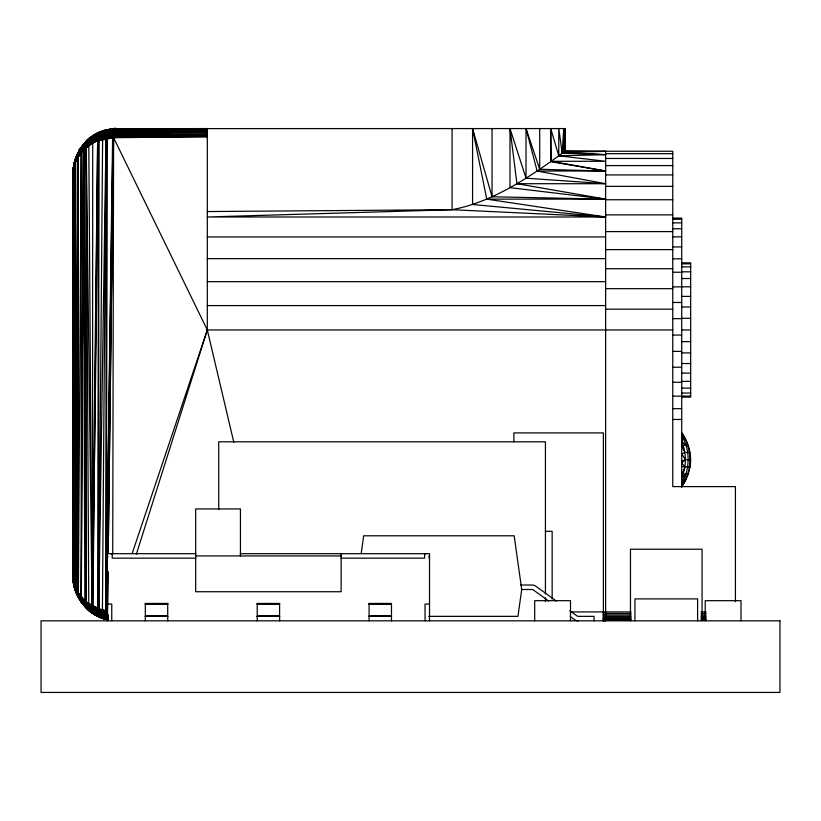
<?xml version="1.0" encoding="UTF-8"?>
<svg xmlns="http://www.w3.org/2000/svg" width="821" height="821" viewBox="0 0 821 821"><rect width="100%" height="100%" fill="white"/><g stroke="black" fill="none" stroke-linecap="round" stroke-linejoin="round"><path stroke-width="1.23" d="M77.482 155.703L73.202 170.358L73.336 579.636L73.048 173.323L74.66 161.521L73.305 168.952L73.048 193.068M207.313 130.19L117.803 130.19C96.18 131.637 75.399 147.246 73.305 169.793L73.233 579.318C75.368 595.04 84.881 610.342 99.885 616.581M107.736 619.681C87.847 615.483 72.946 596.344 73.048 576.116C71.95 597.052 88.935 613.143 108.382 617.32C92.414 613.749 81.32 601.557 74.875 587.118L75.06 162.938C77.461 154.779 81.936 147.175 88.309 141.52L89.191 138.923L98.756 132.838C84.46 139.447 74.475 153.999 73.202 169.649L73.048 184.612L73.326 169.116L73.048 185.474M73.592 167.72L76.199 158.35L77.954 155.107L78.375 592.988L81.217 596.682L83.301 150.654L86.215 601.383L86.236 148.047C80.376 136.594 105.776 129.985 113.349 128.815C124.813 128.168 107.069 129.349 104.636 130.57C100.172 131.955 95.893 134.008 92.116 136.768C80.201 144.865 73.192 159.038 73.048 173.323L74.937 160.649L77.513 154.451L74.526 161.942L73.048 173.323L73.428 168.623L73.336 579.636L73.48 533.578M207.313 211.551L452.094 209.704L605.631 216.99L472.578 204.491L472.578 128.569L486.73 199.134L605.631 216.99L207.313 216.99L452.094 209.704C488.618 202.705 520.73 182.734 550.717 161.645L565.351 150.941L565.351 128.569L117.803 128.61C110.64 129.656 87.17 130.713 92.711 143.049L92.475 606.996C88.606 615.729 102.061 617.515 107.613 619.65C101.763 618.921 92.147 615.688 96.478 608.258L107.469 610.968L107.962 572.483M107.972 571.211L107.469 610.968L104.636 611.029L102.42 609.757L100.47 609.808L98.766 608.474L98.777 140.986L92.475 606.996L99.885 611.973L108.434 615.914L95.616 611.542M233.811 442.324L207.313 329.96L207.313 128.569L113.596 128.815L100.726 132.037L104.842 130.549C88.268 136.091 75.122 151.392 73.305 168.952C74.424 147.144 97.566 133.002 117.803 133.71L207.313 135.157L113.277 136.163L106.012 138.841L106.012 610.608L113.062 130.806L113.76 128.753L102.604 131.227L97.637 133.371L88.586 139.416C102.81 129.739 92.506 133.997 96.488 141.191L113.596 137.712L207.313 136.676L113.349 136.994L100.47 139.642C90.392 143.193 81.977 150.007 76.363 159.223C79.616 149.617 88.278 143.285 95.523 136.707C87.96 139.816 81.31 145.635 78.016 153.199C81.607 146.846 87.262 138.77 94.959 135.321M73.048 296.822L73.428 168.623L73.048 173.323L73.202 170.358L74.875 162.322L81.217 152.768L82.736 149.443L82.449 148.232L88.483 143.039L88.309 141.52L82.449 146.713L78.036 152.778L76.363 156.595L80.838 148.098L84.532 143.388L91.952 137.548L99.752 133.238L113.113 129.79L207.313 128.887L117.803 128.61L108.598 129.523L102.604 131.227C134.09 124.7 99.167 130.17 95.718 135.219C88.268 136.348 65.618 165.955 89.202 138.923C85.158 137.661 67.035 173.878 80.006 151.433C80.109 147.77 76.404 156.349 76.199 157.468M73.048 341.095L73.428 168.623L73.048 275.589M73.654 581.648L74.393 584.716L73.408 580.621L73.48 528.344M74.875 160.988L73.048 173.323L73.9 165.934L75.06 162.938L77.431 591.325L78.036 156.914L80.006 151.433M98.777 140.986L97.566 608.063L85.959 601.844L78.385 593.008L81.217 152.768L80.345 152.809L78.169 155.939L78.016 155.385M112.723 554.042L113.596 137.712L113.349 136.994L109.09 138.267C107.305 135.958 110.158 128.959 107.418 129.79L113.596 128.774M73.048 197.235L73.202 169.649L73.048 189.713M100.47 139.642C97.514 133.012 101.311 130.016 108.598 129.523L104.636 130.58L103.877 133.248L104.636 138.41L106.012 138.841L102.42 609.757L104.288 612.569L107.51 613.903M103.508 130.908L97.637 133.371L104.144 131.268L113.082 130.252L207.313 131.186L117.803 132.366C110.609 133.238 101.999 135.126 97.637 141.376L92.968 605.898L96.478 608.258L98.766 608.474L102.604 139.662L104.288 136.871L113.113 133.669M108.198 553.251L113.421 137.723M108.218 553.251L113.596 137.712L207.313 329.96L136.327 554.247M73.048 187.167L73.326 169.116M98.766 608.474L106.012 138.841M85.959 601.844C81.587 612.61 102.02 616.889 108.434 618.48C96.878 616.15 86.451 608.741 79.976 598.991C75.768 592.115 73.233 584.203 73.048 576.116C73.161 579.954 73.603 583.762 74.526 587.497C78.672 603.148 91.901 617.146 108.505 618.942C89.982 615.298 74.454 598.807 73.202 579.78L76.363 592.844L80.838 601.341L76.363 592.834L75.881 588.575L75.06 162.938M537.119 171.014L605.631 183.709L526.025 178.188L526.025 128.569L537.119 171.014L605.631 171.014L550.717 161.645L550.717 128.569L558.783 155.816L605.631 154.687L562.231 153.27L563.699 128.569L563.699 152.183L605.631 151.362L564.797 151.362L565.351 128.569M107.972 619.711C87.447 615.873 74.372 595.841 73.048 576.116C74.157 593.757 87.775 609.839 103.877 616.191L104.452 618.695L107.869 619.681M73.428 167.494L73.346 168.972L75.85 158.802L73.305 169.793L74.157 583.967L74.875 587.118L73.1 577.974M76.179 591.746L73.849 583.947L73.048 576.116C73.264 584.244 75.204 592.629 80.006 599.309L80.006 598.006L76.179 591.746L73.859 584.172L77.954 595.984L83.927 604.677M80.006 151.433L80.006 150.13L76.199 157.468L73.346 169.773L73.849 165.483L78.036 152.778L74.075 163.779L75.655 158.268M690.071 467.005C691.939 455.08 688.891 442.601 681.717 432.903C692.585 448.861 692.585 470.649 681.717 486.607L685.432 480.747L688.316 474.066L690.071 467.005L681.717 466.544M107.284 558.619L107.951 556.156M73.408 580.621L73.048 576.168L73.859 583.721L75.85 590.217L73.202 579.78C73.613 599.546 91.695 611.029 108.403 616.643C99.474 614.97 92.547 608.474 85.446 603.261L84.85 600.315L83.301 150.654L81.351 596.846L82.736 599.997L84.85 600.315L89.191 604.256C84.861 614.036 101.414 616.899 107.561 619.609M73.315 169.773L73.849 165.493M361.209 553.282L363.672 535.795L514.172 535.795L521.715 589.499L517.938 616.355L428.726 616.355M82.736 599.997C84.05 607.324 93.358 611.409 99.577 614.662L100.47 617.351L92.711 613.143L96.765 615.524L93.03 612.856L99.659 615.74L108.403 617.936C100.111 617.259 92.034 613.698 86.195 607.735C92.096 613.472 99.392 617.731 107.418 619.65M77.39 154.307L83.054 145.153L78.939 152.788M96.478 608.258L100.47 609.808L99.577 614.662L95.554 613.287L84.532 606.052L80.479 600.746L76.363 592.834L81.217 601.824L85.589 606.965L91.264 611.686M104.636 611.029L103.877 616.191C93.225 614.529 83.824 607.663 78.837 598.119L86.184 607.725L81.987 602.953M85.446 142.792L81.207 148.57M73.705 167.515L74.249 165.298M75.85 158.771L73.859 165.267L76.179 158.135L79.976 151.105L77.913 153.722M73.859 165.709L76.179 158.135M132.202 553.395L207.313 329.96L672.758 329.96M681.717 433.929L684.909 438.753L681.717 435.9C691.19 450.955 689.23 469.981 681.717 485.385L684.909 480.747L681.717 485.57M86.205 142.136L91.952 137.548C95.759 132.376 103.703 132.222 108.813 129.615M75.05 160.352L76.548 156.206M89.191 138.923L85.333 143.152C92.783 135.937 102.769 131.37 113.082 130.252M80.345 596.631L81.351 596.846L78.016 594.055L78.375 592.988L78.169 593.501L76.199 591.079L77.81 594.188M80.838 148.098L78.395 152.234L81.217 147.606L78.016 153.199L82.521 146.364L88.781 139.488L85.517 142.32L80.479 148.683M78.949 152.634L79.976 150.438L78.888 152.449M85.517 607.109L78.395 597.195L80.838 601.341M77.8 154.584L76.199 158.35M78.888 152.511L79.976 150.438M77.81 154.451L76.179 157.683L77.338 155.774M207.313 132.366L117.803 132.366C104.411 131.227 94.292 141.838 84.532 149.381L82.613 149.042L78.169 155.939L85.333 145.707M685.432 480.747L681.717 481.28L686.069 474.066L681.717 477.689C686.767 466.338 686.387 452.751 681.717 441.318L683.339 438.753L685.432 438.753M681.717 483.292L683.339 480.747M113.277 128.928L207.313 128.61L113.349 128.815L109.09 129.492M78.169 152.685L82.613 146.025M82.521 146.364L78.837 151.321L82.736 145.717L80.345 148.94M78.837 151.321L85.969 141.889M80.345 152.809L82.736 149.443L84.532 149.381L85.589 146.651C93.963 140.658 102.389 133.146 113.062 132.119M108.947 129.482L100.254 132.273M78.036 156.914L81.217 152.768L81.217 596.682M85.969 147.606L91.952 140.648L103.877 133.248C95.38 134.839 87.785 139.96 82.449 146.713L85.179 144.352L79.955 150.766M80.622 153.445L81.217 152.768M82.88 145.43L88.781 139.488L85.589 142.464M207.313 133.71L117.803 133.71C112.58 134.777 106.258 135.414 102.604 139.662L100.059 138.195L96.036 139.857L92.27 141.838L86.236 148.047L88.771 605.334C94.353 610.208 101.106 613.954 108.495 615.145C99.885 611.861 89.653 608.792 84.85 600.315M85.251 145.245L91.757 138.954L85.251 143.531M85.199 143.932L91.778 138.451L99.577 134.788L91.788 139.498L85.199 144.794M85.517 142.32L86.236 141.725M88.586 139.416L92.116 136.768M92.927 136.861L94.887 135.506M108.947 137.528L107.418 138.503L106.012 610.608L112.621 137.754L113.349 136.994L207.313 135.157L113.216 135.332L100.059 138.195M96.036 139.857L97.637 141.376L92.096 605.375L89.191 604.256L92.26 607.602L96.036 609.582L100.059 611.255L102.42 609.757L104.452 611.799L107.633 613.102M95.718 138.544L108.382 132.119L103.898 132.653L95.718 135.219M88.483 143.039L88.781 144.116L85.446 146.179L84.532 149.381L86.215 601.383M89.838 138.841C98.202 133.556 108.033 131.093 117.803 130.19L117.803 129.42L113.216 129.133L207.313 128.887M92.26 136.83L99.752 133.238L108.403 131.504M92.989 136.142L104.144 131.278M92.711 143.049L96.488 141.191M95.554 137.281L108.403 132.797M690.071 452.494L684.858 452.494L681.717 453.859L685.381 459.75L690.666 459.75M91.788 139.498L103.949 134.603L113.082 132.879M681.717 461.279L685.381 459.75L681.717 462.859L684.858 467.005L681.717 474.764L683.308 474.066L688.316 474.066M104.636 138.41L117.803 133.71L117.803 132.366L113.052 131.432L207.313 131.186M91.952 140.648L104.144 136.101L113.154 134.49M99.885 132.848L108.434 130.96L113.062 130.806M107.469 610.968L104.452 611.799L107.715 612.487M104.452 130.734L110.927 129.615M104.452 137.651L113.277 136.163M106.432 130.539L104.288 130.96L113.154 129.41L207.313 129.42M111.358 553.765L112.21 553.693L112.21 558.167L195.675 558.167M108.588 130.118L117.803 130.19M112.621 128.866L113.421 128.825M605.631 614.282L603.066 614.272M603.066 618.254L605.631 618.244M605.631 153.66L672.758 153.66M605.631 158.463L672.758 158.463M550.717 128.569L551.178 161.306L605.631 161.275L558.783 155.816L558.783 128.569L562.231 153.27M605.631 165.585L672.758 165.585M605.631 174.924L672.758 174.924M526.025 178.188L510.005 128.569L516.932 183.709L605.631 183.709M605.631 186.367L672.758 186.367M486.73 199.134L605.631 199.134L516.932 183.709M605.631 199.749L672.758 199.749M605.631 214.886L672.758 214.886M672.758 218.078L681.717 218.078L681.717 487.243M672.758 219.279L681.717 219.279M672.758 222.871L681.717 222.871M672.758 228.772L681.717 228.772M605.631 231.594L672.758 231.594M207.313 236.951L605.631 236.951M672.758 236.859L681.717 236.859M672.758 246.936L681.717 246.936M605.631 249.615L672.758 249.615M207.313 258.646L605.631 258.646M672.758 258.82L681.717 258.82M681.717 262.833L690.666 262.833L690.666 397.097L681.717 397.097M681.717 263.849L690.666 263.849M681.717 266.876L690.666 266.876M605.631 268.734L672.758 268.734M681.717 271.823L690.666 271.823M672.758 272.233L681.717 272.233M681.717 278.535L690.666 278.535M207.313 281.665L605.631 281.665M672.758 286.888L690.666 286.806M605.631 288.674L672.758 288.674M681.717 296.402L690.666 296.402M672.758 302.467L681.717 302.467M207.313 305.586L605.631 305.586M681.717 307.003L690.666 307.003M605.631 309.178L672.758 309.178M681.717 318.302L690.666 318.302M672.758 318.64L681.717 318.64M681.717 329.96L690.666 329.96M672.758 335.06L681.717 335.06M681.717 341.618L690.666 341.618M672.758 351.378L681.717 351.378M681.717 352.927L690.666 352.927M681.717 363.529L690.666 363.529M672.758 367.223L681.717 367.223M681.717 373.114L690.666 373.114M681.717 381.385L690.666 381.385M672.758 382.268L681.717 382.268M681.717 388.097L690.666 388.097M681.717 393.043L690.666 393.043M672.758 396.184L690.666 396.071M672.758 408.673L681.717 408.673M672.758 419.469L681.717 419.469M688.316 445.434L681.717 445.516L684.858 452.494M545.431 531.32L552.153 531.32L552.153 599.084M195.675 553.693L107.284 553.693L107.284 620.83M240.235 553.693L429.516 553.693L429.516 620.83M195.675 555.93L341.125 555.93M341.125 558.167L424.601 558.167L424.601 553.693L425.452 553.765M520.719 585.024L531.987 585.024A6.712 6.712 0 0 1 535.918 586.297L556.453 601.105M521.715 589.499L531.987 589.499A2.237 2.237 0 0 1 533.301 589.919L548.695 601.034M145.327 603.661L167.71 603.661M257.219 603.661L279.592 603.661M369.101 603.661L391.484 603.661M145.327 603.938L167.71 603.938M257.219 603.938L279.592 603.938M369.101 603.938L391.484 603.938M107.284 604.04L111.759 604.04L111.759 620.83M429.516 604.04L425.042 604.04L425.042 620.83M145.327 604.328L167.71 604.328M257.219 604.328L279.592 604.328M369.101 604.328L391.484 604.328M570.462 611.922L631.082 611.922M701.062 611.922L706.152 611.922M603.066 612.764L605.631 612.764M605.631 613.472L631.082 613.472M701.062 613.472L706.152 613.472M605.631 614.98L631.082 614.98M701.062 614.98L706.152 614.98M603.066 615.729L605.631 615.729M145.327 616.048L167.71 616.048M257.219 616.048L279.592 616.048M369.101 616.048L391.484 616.048M145.327 616.212L167.71 616.314M257.219 616.314L279.592 616.212M369.101 616.212L391.484 616.314M145.327 616.355L167.71 616.355M257.219 616.355L279.592 616.355M369.101 616.355L391.484 616.355M605.631 616.397L631.082 616.397M701.062 616.397L706.152 616.397M603.066 617.064L605.631 617.064M605.631 617.669L631.082 617.669M701.062 617.669L706.152 617.669M605.631 618.777L631.082 618.777M701.062 618.777L706.152 618.777M603.066 619.239L605.631 619.239M605.631 619.67L631.082 619.67M701.062 619.67L706.152 619.67M603.066 620.019L605.631 620.019M605.631 620.327L631.082 620.327M701.062 620.327L706.152 620.327M113.216 129.123L171.712 129.308M565.351 150.941L605.631 151.362M472.578 128.569L492.046 196.783L605.631 199.134L510.005 187.66L510.005 128.569M526.025 128.569L539.705 169.28L605.631 171.014L551.178 161.306M563.699 152.183L605.631 154.687M108.382 617.32L103.898 616.787L95.554 613.287M100.059 616.91L102.604 618.203L107.51 619.106L98.53 616.509L92.989 613.297M103.508 618.521L107.633 619.383L100.254 617.156M100.47 609.808L96.242 608.915L89.191 604.256M107.592 613.297L100.059 611.255L92.968 605.898M107.469 614.098L100.059 611.255M102.604 618.203L107.725 619.547L104.636 618.86L104.031 617.782M85.764 602.316L88.637 603.261M98.756 616.592L106.012 619.229M91.788 610.988L95.523 612.743M92.085 608.207L88.483 606.401L80.006 598.006L88.309 607.92L85.199 605.508M681.717 437.829L683.339 438.753M85.969 607.55L80.479 600.746L81.217 601.824M89.325 609.787L91.008 610.896M96.036 614.95L97.637 616.068M569.795 610.742L576.978 615.924A2.237 2.237 0 0 0 578.292 616.355L594.024 616.355L594.024 620.83M570.256 616.592L574.361 619.557A6.712 6.712 0 0 0 578.292 620.83M89.253 609.48L90.977 610.793M92.096 612.692L84.532 606.052L89.202 610.516M86.862 607.55L85.333 606.288L88.483 609.233M84.265 604.297C79.534 599.33 86.482 609.12 80.479 600.746M85.199 604.646L91.757 610.485M681.717 441.318L686.069 445.434M88.781 609.952L80.345 600.49M85.333 603.733L88.381 606.924M85.446 606.647L78.169 596.754M79.955 598.673L85.179 605.087L82.449 602.727L82.736 603.722L78.837 598.119M73.428 581.935L76.199 591.972L79.288 597.462M681.717 434.124L682.99 435.972M82.521 600.808L78.016 594.055L79.976 598.991L76.199 591.972L73.859 584.172L75.789 590.114M77.913 595.707L80.006 599.309L76.179 591.305L78.016 596.241L82.521 603.066M76.199 591.079L77.831 594.045M76.179 591.305L79.432 597.329M73.911 583.515L73.233 579.318L73.202 170.358M74.937 586.799L75.881 588.575M73.859 583.721L74.752 585.568L74.075 165.668M428.86 556.156L429.516 558.619M91.952 611.891L92.27 612.61M88.781 144.116L92.096 605.375L86.236 148.047M75.05 589.088L75.655 591.161M74.875 588.452L73.048 576.116M73.849 583.947L73.315 580.468L74.075 585.66M563.699 128.569L564.797 151.362M75.655 161.296L77.431 591.325M73.305 169.793L74.752 585.568M741.014 620.83L741.014 600.685L705.208 600.685L705.208 620.83M735.421 601.69L735.421 486.607L672.758 486.607L672.758 151.249L605.631 151.249L605.631 620.727M702.078 620.83L702.078 549.218L630.466 549.218L630.466 620.83M697.604 620.83L697.604 598.899L634.941 598.899L634.941 620.83M603.394 620.871L603.394 432.903L513.884 432.903L513.884 441.852M570.503 620.83L570.503 600.685L534.697 600.685L534.697 620.83M545.431 593.973L545.431 441.811L218.725 441.811L218.725 509.574M545.431 597.811L545.431 601.649M539.705 128.569L539.705 169.28M492.046 128.569L492.046 196.783M452.094 128.569L452.094 209.704M391.484 620.83L391.484 603.435L369.101 603.435L369.101 620.83M341.125 553.693L341.125 591.736L195.675 591.736L195.675 508.938L240.43 508.938L240.43 555.93M279.592 620.83L279.592 603.435L257.219 603.435L257.219 620.83M167.71 620.83L167.71 603.435L145.327 603.435L145.327 620.83M605.631 620.553L603.066 620.553L605.631 620.553M779.95 620.83L41.05 620.83L41.05 692.431L779.95 692.431L779.95 620.83"/></g></svg>
